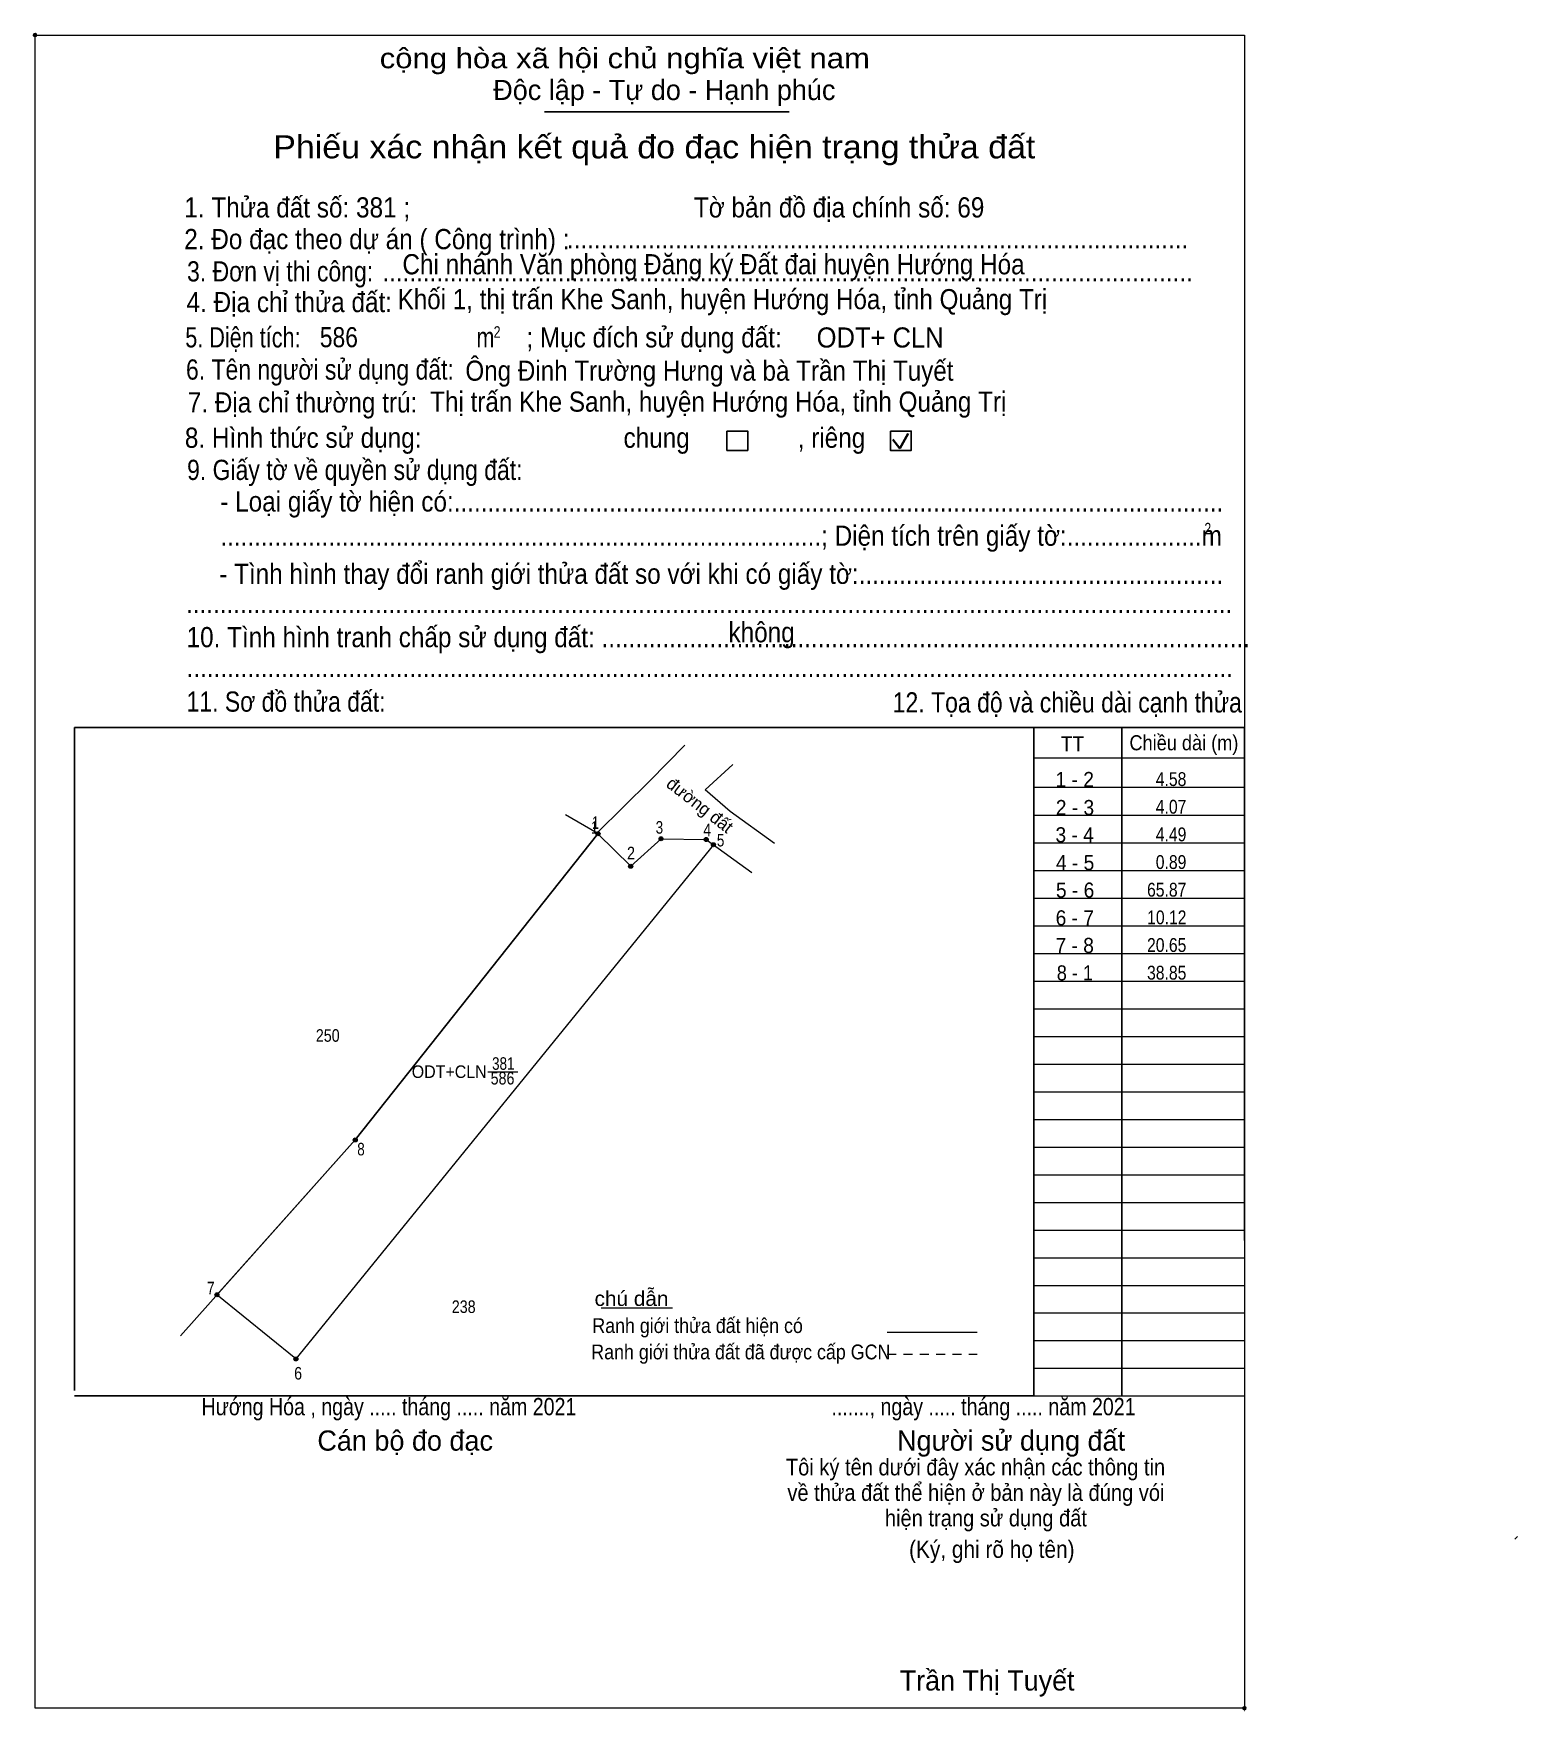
# Model space of a CAD drawing. Header units: metres. Extents: x 549158 to 552040, y 1838642 to 1839780.
# Drawn here: x 551666 to 551813.6, y 1839613.6 to 1839780.5 of the extents above.
import ezdxf
from ezdxf.enums import TextEntityAlignment as Align

# ---------------------------------------------------------------- set-up
doc = ezdxf.new("R2010")
doc.units = ezdxf.units.M
doc.header["$LTSCALE"] = 0.6
doc.header["$PDMODE"] = 32
doc.header["$PDSIZE"] = 0.3
doc.linetypes.add('SHORT_DASHED', pattern=[2.7, 1.5, -1.2])
for name, color, linetype, lineweight in [('1', 7, 'Continuous', 13), ('10', 7, 'Continuous', 13), ('13', 7, 'Continuous', 13), ('17', 7, 'Continuous', 13), ('2', 7, 'Continuous', 25), ('23', 7, 'Continuous', 13), ('30', 7, 'Continuous', 13), ('4', 7, 'Continuous', 13), ('6', 7, 'Continuous', 13), ('63', 7, 'Continuous', 13)]:
    doc.layers.add(name, color=color, linetype=linetype, lineweight=lineweight)

msp = doc.modelspace()

# ---------------------------------------------------------------- hatches: boundary and pattern name
at = {"layer": '10'}
for points in [[(551722.35, 1839700.9, 1), (551721.95, 1839700.9, 1)], [(551728.62, 1839700.4, 1), (551728.22, 1839700.4, 1)], [(551733.11, 1839700.33, 1), (551732.71, 1839700.33, 1)], [(551733.83, 1839699.81, 1), (551733.43, 1839699.81, 1)], [(551725.6, 1839697.67, 1), (551725.2, 1839697.67, 1)], [(551698.21, 1839670.46, 1), (551697.81, 1839670.46, 1)], [(551684.45, 1839655.06, 1), (551684.05, 1839655.06, 1)], [(551692.3, 1839648.68, 1), (551691.9, 1839648.68, 1)]]:
    msp.add_hatch(color=256, dxfattribs=at).paths.add_polyline_path(points)

# ---------------------------------------------------------------- linework, layer by layer
at = {"layer": '1'}
msp.add_lwpolyline([(551722.15, 1839700.9), (551725.4, 1839697.67), (551728.42, 1839700.4), (551732.91, 1839700.33), (551733.63, 1839699.81), (551692.1, 1839648.68), (551684.25, 1839655.06), (551698.01, 1839670.46)], close=True, dxfattribs=at)
at = {"layer": '10'}
for p, q in [((551722.15, 1839700.9), (551698.01, 1839670.46)), ((551722.15, 1839700.9), (551725.4, 1839697.67)), ((551728.42, 1839700.4), (551725.4, 1839697.67)), ((551728.42, 1839700.4), (551732.91, 1839700.33)), ((551732.91, 1839700.33), (551737.44, 1839697.05)), ((551698.01, 1839670.46), (551680.62, 1839650.99))]:
    msp.add_line(p, q, dxfattribs=at)
msp.add_lwpolyline([(551733.63, 1839699.81), (551692.1, 1839648.68), (551684.25, 1839655.06)], dxfattribs=at)
for centre in [(551722.15, 1839700.9), (551728.42, 1839700.4), (551732.91, 1839700.33), (551733.63, 1839699.81), (551725.4, 1839697.67), (551698.01, 1839670.46), (551684.25, 1839655.06), (551692.1, 1839648.68)]:
    msp.add_circle(centre, 0.2, dxfattribs=at)
at = {"layer": '13'}
msp.add_line((551711.18, 1839677.24), (551714.17, 1839677.24), dxfattribs=at)
at = {"layer": '17'}
msp.add_line((551722.47, 1839653.75), (551729.57, 1839653.75), dxfattribs=at)
at = {"layer": '2'}
for p, q in [((551716.82, 1839772.69), (551741.15, 1839772.69)), ((551670.07, 1839711.46), (551765.5, 1839711.46)), ((551670.07, 1839645.54), (551670.07, 1839711.46)), ((551765.5, 1839711.46), (551765.5, 1839645)), ((551765.5, 1839645), (551670.07, 1839645))]:
    msp.add_line(p, q, dxfattribs=at)
at = {"layer": '2', "lineweight": 35}
for p, q in [((551751.47, 1839740.09), (551752.16, 1839739.2)), ((551752.16, 1839739.2), (551752.99, 1839740.69))]:
    msp.add_line(p, q, dxfattribs=at)
at = {"layer": '2', "lineweight": 13}
msp.add_lwpolyline([(551666.16, 1839780.32), (551786.45, 1839780.32), (551786.45, 1839613.95), (551666.16, 1839613.95)], close=True, dxfattribs=at)
at = {"layer": '2'}
for points in [[(551734.98, 1839740.95), (551737.05, 1839740.95), (551737.05, 1839739.02), (551734.98, 1839739.02)], [(551751.24, 1839740.95), (551753.3, 1839740.95), (551753.3, 1839739.02), (551751.24, 1839739.02)]]:
    msp.add_lwpolyline(points, close=True, dxfattribs=at)
for p in [(551666.16, 1839780.32), (551786.45, 1839613.95)]:
    msp.add_point(p, dxfattribs=at)
at = {"layer": '23'}
msp.add_line((551722.07, 1839700.98), (551722.15, 1839700.9), dxfattribs=at)
at = {"layer": '30', "lineweight": 25}
for p, q in [((551765.5, 1839660.45), (551765.5, 1839711.46)), ((551774.25, 1839711.46), (551774.25, 1839645))]:
    msp.add_line(p, q, dxfattribs=at)
at = {"layer": '30'}
for p, q in [((551765.5, 1839708.46), (551786.45, 1839708.46)), ((551765.5, 1839705.54), (551786.45, 1839705.54)), ((551765.44, 1839702.74), (551786.39, 1839702.74)), ((551765.5, 1839700.01), (551786.45, 1839700.01)), ((551765.5, 1839697.25), (551786.45, 1839697.25)), ((551765.5, 1839694.5), (551786.45, 1839694.5)), ((551765.5, 1839691.75), (551786.45, 1839691.75)), ((551765.5, 1839689), (551786.45, 1839689)), ((551765.5, 1839686.25), (551786.45, 1839686.25)), ((551765.5, 1839683.5), (551786.45, 1839683.5)), ((551765.5, 1839680.75), (551786.45, 1839680.75)), ((551765.5, 1839678), (551786.45, 1839678)), ((551765.5, 1839675.25), (551786.45, 1839675.25)), ((551765.5, 1839672.5), (551786.45, 1839672.5)), ((551765.5, 1839669.75), (551786.45, 1839669.75)), ((551765.5, 1839667), (551786.45, 1839667)), ((551765.5, 1839664.25), (551786.45, 1839664.25)), ((551765.5, 1839661.5), (551786.45, 1839661.5)), ((551765.5, 1839658.75), (551786.45, 1839658.75)), ((551765.5, 1839656), (551786.45, 1839656)), ((551765.5, 1839655.99), (551786.45, 1839655.99)), ((551765.5, 1839653.25), (551786.45, 1839653.25)), ((551765.5, 1839650.5), (551786.45, 1839650.5)), ((551765.5, 1839647.75), (551786.45, 1839647.75)), ((551765.5, 1839645), (551786.45, 1839645))]:
    msp.add_line(p, q, dxfattribs=at)
at = {"layer": '30', "lineweight": 25}
msp.add_lwpolyline([(551765.5, 1839711.46), (551786.45, 1839711.46), (551786.45, 1839660.45)], dxfattribs=at)
at = {"layer": '4'}
for p, q in [((551727.31, 1839706.16), (551730.8, 1839709.71)), ((551732.8, 1839705.26), (551735.55, 1839707.8)), ((551722.07, 1839700.98), (551727.31, 1839706.16)), ((551735.29, 1839703.1), (551732.8, 1839705.26)), ((551739.69, 1839699.92), (551735.29, 1839703.1)), ((551718.93, 1839702.82), (551722.07, 1839700.98)), ((551813.35, 1839630.76), (551813.6, 1839631.02))]:
    msp.add_line(p, q, dxfattribs=at)
at = {"layer": '6'}
msp.add_line((551750.92, 1839651.35), (551759.87, 1839651.35), dxfattribs=at)
at = {"layer": '6', "linetype": 'SHORT_DASHED'}
msp.add_line((551750.92, 1839649.17), (551759.87, 1839649.17), dxfattribs=at)

# ---------------------------------------------------------------- texts
at = {"layer": '1', "width": 0.85}
msp.add_text('586', height=1.25, dxfattribs=at).set_placement((551712.655, 1839675.97), align=Align.CENTER)
at = {"layer": '10'}
for s, height, width, p in [('1 - 2', 1.5, 0.95, (551769.57, 1839705.55)), ('2 - 3', 1.5, 0.95, (551769.59, 1839702.76)), ('3 - 4', 1.5, 0.95, (551769.56, 1839700.05)), ('4 - 5', 1.5, 0.95, (551769.605, 1839697.28)), ('5 - 6', 1.5, 0.95, (551769.605, 1839694.55)), ('6 - 7', 1.5, 0.95, (551769.575, 1839691.79)), ('7 - 8', 1.5, 0.95, (551769.565, 1839689.05)), ('8 - 1', 1.496, 0.9, (551769.585, 1839686.32))]:
    msp.add_text(s, height=height, dxfattribs=dict(at, width=width)).set_placement(p, align=Align.CENTER)
at = {"layer": '13'}
for s, width, p in [('381', 0.8, (551712.73, 1839677.43)), ('238', 0.85, (551708.795, 1839653.25))]:
    msp.add_text(s, height=1.25, dxfattribs=dict(at, width=width)).set_placement(p, align=Align.CENTER)
at = {"layer": '13', "width": 0.95}
msp.add_text('ODT+CLN', height=1.25, dxfattribs=at).set_placement((551711.08, 1839676.62), align=Align.RIGHT)
at = {"layer": '2'}
for s, height, width, p in [('cộng hòa xã hội chủ nghĩa việt nam', 2.008, 1.15, (551700.44, 1839777.02)), ('1. Thửa đất số: 381 ;                                          Tờ bản đồ địa chính số: 69', 2.01, 0.9, (551681, 1839762.18)), ('2. Đo đạc theo dự án ( Công trình) : ', 2.009, 0.9, (551681, 1839759.03)), ('Chi nhánh Văn phòng Đăng ký Đất đai huyện Hướng Hóa', 2.007, 0.9, (551702.7, 1839756.53)), ('............................................................................................', 2.009, 0.9, (551719.06, 1839759.1)), ('3. Đơn vị thi công:', 2.009, 0.85, (551681.28, 1839755.82)), ('4. Địa chỉ thửa đất:', 2.009, 0.9, (551681.23, 1839752.77)), ('........................................................................................................................', 2.009, 0.9, (551700.7, 1839755.82)), ('Khối 1, thị trấn Khe Sanh, huyện Hướng Hóa, tỉnh Quảng Trị', 2, 0.9, (551702.22, 1839753.06)), ('5. Diện tích:', 2.009, 0.8, (551681.1, 1839749.26)), ('2', 1.147, 0.8, (551711.77, 1839750.22)), ('; Mục đích sử dụng đất:', 2.008, 0.9, (551715.03, 1839749.26)), ('586', 2, 0.85, (551694.48, 1839749.28)), ('m', 2.008, 0.8, (551710.06, 1839749.26)), (' ODT+ CLN', 2, 0.95, (551743.19, 1839749.25)), ('6. Tên người sử dụng đất:', 2.009, 0.85, (551681.17, 1839746.06)), ('Ông Đinh Trường Hưng và bà Trần Thị Tuyết', 2, 0.9, (551708.96, 1839745.95)), ('7. Địa chỉ thường trú:', 2.009, 0.9, (551681.35, 1839742.79)), ('Thị trấn Khe Sanh, huyện Hướng Hóa, tỉnh Quảng Trị', 2.002, 0.9, (551705.46, 1839742.87)), ('8. Hình thức sử dụng:', 2.009, 0.9, (551681.06, 1839739.28)), ('chung                , riêng', 2.008, 0.9, (551724.69, 1839739.28)), ('9. Giấy tờ về quyền sử dụng đất:', 2.009, 0.85, (551681.28, 1839736.08)), ('     - Loại giấy tờ hiện có:..................................................................................................................', 2.008, 0.9, (551681.23, 1839732.94)), ('     .........................................................................................; Diện tích trên giấy tờ:....................m', 2.008, 0.9, (551681.23, 1839729.54)), ('2', 1.147, 0.8, (551782.46, 1839730.67)), ('     - Tình hình thay đổi ranh giới thửa đất so với khi có giấy tờ:......................................................', 2.008, 0.9, (551681.12, 1839725.75)), ('...........................................................................................................................................................', 2.008, 0.9, (551681.17, 1839722.84)), ('10. Tình hình tranh chấp sử dụng đất: ................................................................................................', 2.009, 0.9, (551681.23, 1839719.45)), ('không', 2.008, 0.9, (551735.13, 1839719.94)), ('...........................................................................................................................................................', 2.008, 0.9, (551681.23, 1839716.48)), ('11. Sơ đồ thửa đất:', 2.009, 0.85, (551681.23, 1839713.04)), ('12. Tọa độ và chiều dài cạnh thửa', 2.013, 0.85, (551751.46, 1839712.96)), ('Hướng Hóa , ngày ..... tháng ..... năm 2021', 1.716, 0.85, (551682.72, 1839643.08)), ('......., ngày ..... tháng ..... năm 2021', 1.716, 0.85, (551745.37, 1839643.08)), ('(Ký, ghi rõ họ tên)', 1.721, 0.9, (551753.09, 1839628.9))]:
    msp.add_text(s, height=height, dxfattribs=dict(at, width=width)).set_placement(p)
for s, height, p in [('Độc lập - Tự do - Hạnh phúc', 2.008, (551711.73, 1839773.86)), ('Cán bộ đo đạc', 2.008, (551694.24, 1839639.56)), ('Người sử dụng đất', 2.008, (551751.9, 1839639.56)), ('Trần Thị Tuyết', 2, (551752.16, 1839615.71))]:
    msp.add_text(s, height=height, dxfattribs=at).set_placement(p)
for s, height, width, p in [('Phiếu xác nhận kết quả đo đạc hiện trạng thửa đất', 2.294, 1.1, (551727.75, 1839768.06)), ('Tôi ký tên dưới đây xác nhận các thông tin', 1.659, 0.9, (551759.7, 1839637.1)), ('về thửa đất thể hiện ở bản này là đúng vói', 1.659, 0.9, (551759.74, 1839634.56)), ('hiện trạng sử dụng đất', 1.659, 0.9, (551760.735, 1839632.03))]:
    msp.add_text(s, height=height, dxfattribs=dict(at, width=width)).set_placement(p, align=Align.CENTER)
msp.add_text('.', height=0.574, dxfattribs=at).set_placement((551786.426, 1839613.63), align=Align.CENTER)
at = {"layer": '30'}
for s, height, width, p in [('TT', 1.496, 0.95, (551768.18, 1839709.11)), ('Chiều dài (m)', 1.5, 0.9, (551775.01, 1839709.2))]:
    msp.add_text(s, height=height, dxfattribs=dict(at, width=width)).set_placement(p)
at = {"layer": '4'}
msp.add_text('đường đất', height=1.25, rotation=322.171, dxfattribs=at).set_placement((551731.902, 1839703.268), align=Align.CENTER)
for s, width, p in [(' 1', 0.75, (551722.25, 1839701.39)), (' 3', 0.8, (551728.63, 1839700.91)), (' 4', 0.85, (551733.41, 1839700.66)), (' 5', 0.8, (551734.72, 1839699.64)), (' 2', 0.85, (551725.83, 1839698.36)), (' 8', 0.8, (551698.95, 1839668.92)), (' 7', 0.8, (551684.01, 1839655.1)), (' 6', 0.85, (551692.72, 1839646.63))]:
    msp.add_text(s, height=1.25, dxfattribs=dict(at, width=width)).set_placement(p, align=Align.RIGHT)
at = {"layer": '4', "width": 0.85}
msp.add_text('250', height=1.25, dxfattribs=at).set_placement((551695.27, 1839680.22), align=Align.CENTER)
at = {"layer": '6'}
for s, height, width, p in [('chú dẫn', 1.47, 1.05, (551721.81, 1839653.95)), ('Ranh giới thửa đất hiện có ', 1.47, 0.9, (551721.59, 1839651.26)), ('Ranh giới thửa đất đã được cấp GCN', 1.474, 0.9, (551721.48, 1839648.64))]:
    msp.add_text(s, height=height, dxfattribs=dict(at, width=width)).set_placement(p)
at = {"layer": '63'}
for s, height, width, p in [('4.58', 1.375, 0.85, (551780.67, 1839705.65)), ('4.07', 1.375, 0.85, (551780.67, 1839702.9)), (' 1', 1.25, 0.75, (551722.15, 1839700.9)), ('4.49', 1.375, 0.85, (551780.67, 1839700.15)), ('0.89', 1.375, 0.85, (551780.67, 1839697.4)), ('65.87', 1.375, 0.85, (551780.67, 1839694.65)), ('10.12', 1.375, 0.85, (551780.68, 1839691.9)), ('20.65', 1.375, 0.85, (551780.67, 1839689.15)), ('38.85', 1.375, 0.85, (551780.67, 1839686.4))]:
    msp.add_text(s, height=height, dxfattribs=dict(at, width=width)).set_placement(p, align=Align.RIGHT)

doc.saveas('drawing.dxf')
